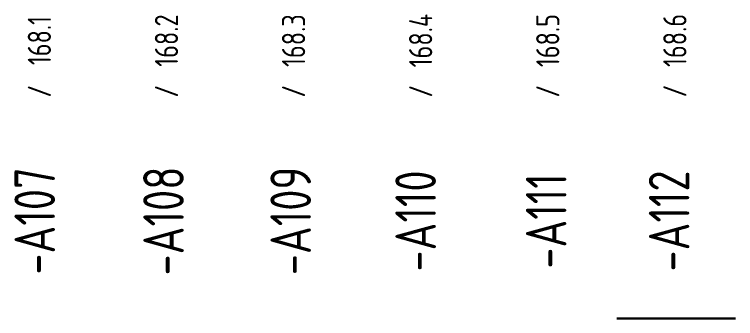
# Model space of a CAD drawing. Extents: x 10 to 952, y 6 to 232.
# Drawn here: x 761 to 823.2, y 206.2 to 232.5 of the extents above; entities that cross this region are included whole.
import ezdxf
from ezdxf.enums import TextEntityAlignment as Align

# ---------------------------------------------------------------- set-up
doc = ezdxf.new("R2010")
doc.units = 0
doc.header["$LTSCALE"] = 5
doc.header["$MEASUREMENT"] = 0
doc.layers.get('0').update_dxf_attribs({"linetype": 'CONTINUOUS'})
doc.layers.add('3', color=3, linetype='CONTINUOUS')
doc.styles.add('DIN', font='DIN.shx', dxfattribs={"width": 0.85})

msp = doc.modelspace()

# ---------------------------------------------------------------- linework, layer by layer
at = {"color": 7, "linetype": 'Continuous'}
for p, q in [((812.975, 206.243), (823.205, 206.243)), ((823.205, 206.243), (812.975, 206.243))]:
    msp.add_line(p, q, dxfattribs=at)

# ---------------------------------------------------------------- texts
at = {"color": 7, "style": 'DIN', "width": 0.8}
for s, p in [('168.1', (764.166, 230.218)), ('168.2', (775.127, 230.218)), ('168.3', (786.087, 230.218)), ('168.4', (797.047, 230.218)), ('168.5', (808.008, 230.218)), ('168.6', (818.968, 230.232)), ('/', (764.166, 225.847)), ('/', (775.127, 225.847)), ('/', (786.087, 225.847)), ('/', (797.047, 225.847)), ('/', (808.008, 225.847)), ('/', (818.968, 225.862))]:
    msp.add_text(s, height=2, rotation=90, dxfattribs=at).set_placement(p, align=Align.CENTER)
at = {"layer": '3', "style": 'DIN', "width": 0.8}
for s, p in [('-A107', (764.513, 214.661)), ('-A108', (775.62, 214.661)), ('-A109', (786.589, 214.661)), ('-A110', (797.363, 214.661)), ('-A111', (808.619, 214.661)), ('-A112', (819.223, 214.661))]:
    msp.add_text(s, height=3.5, rotation=90, dxfattribs=at).set_placement(p, align=Align.CENTER)

doc.saveas('drawing.dxf')
